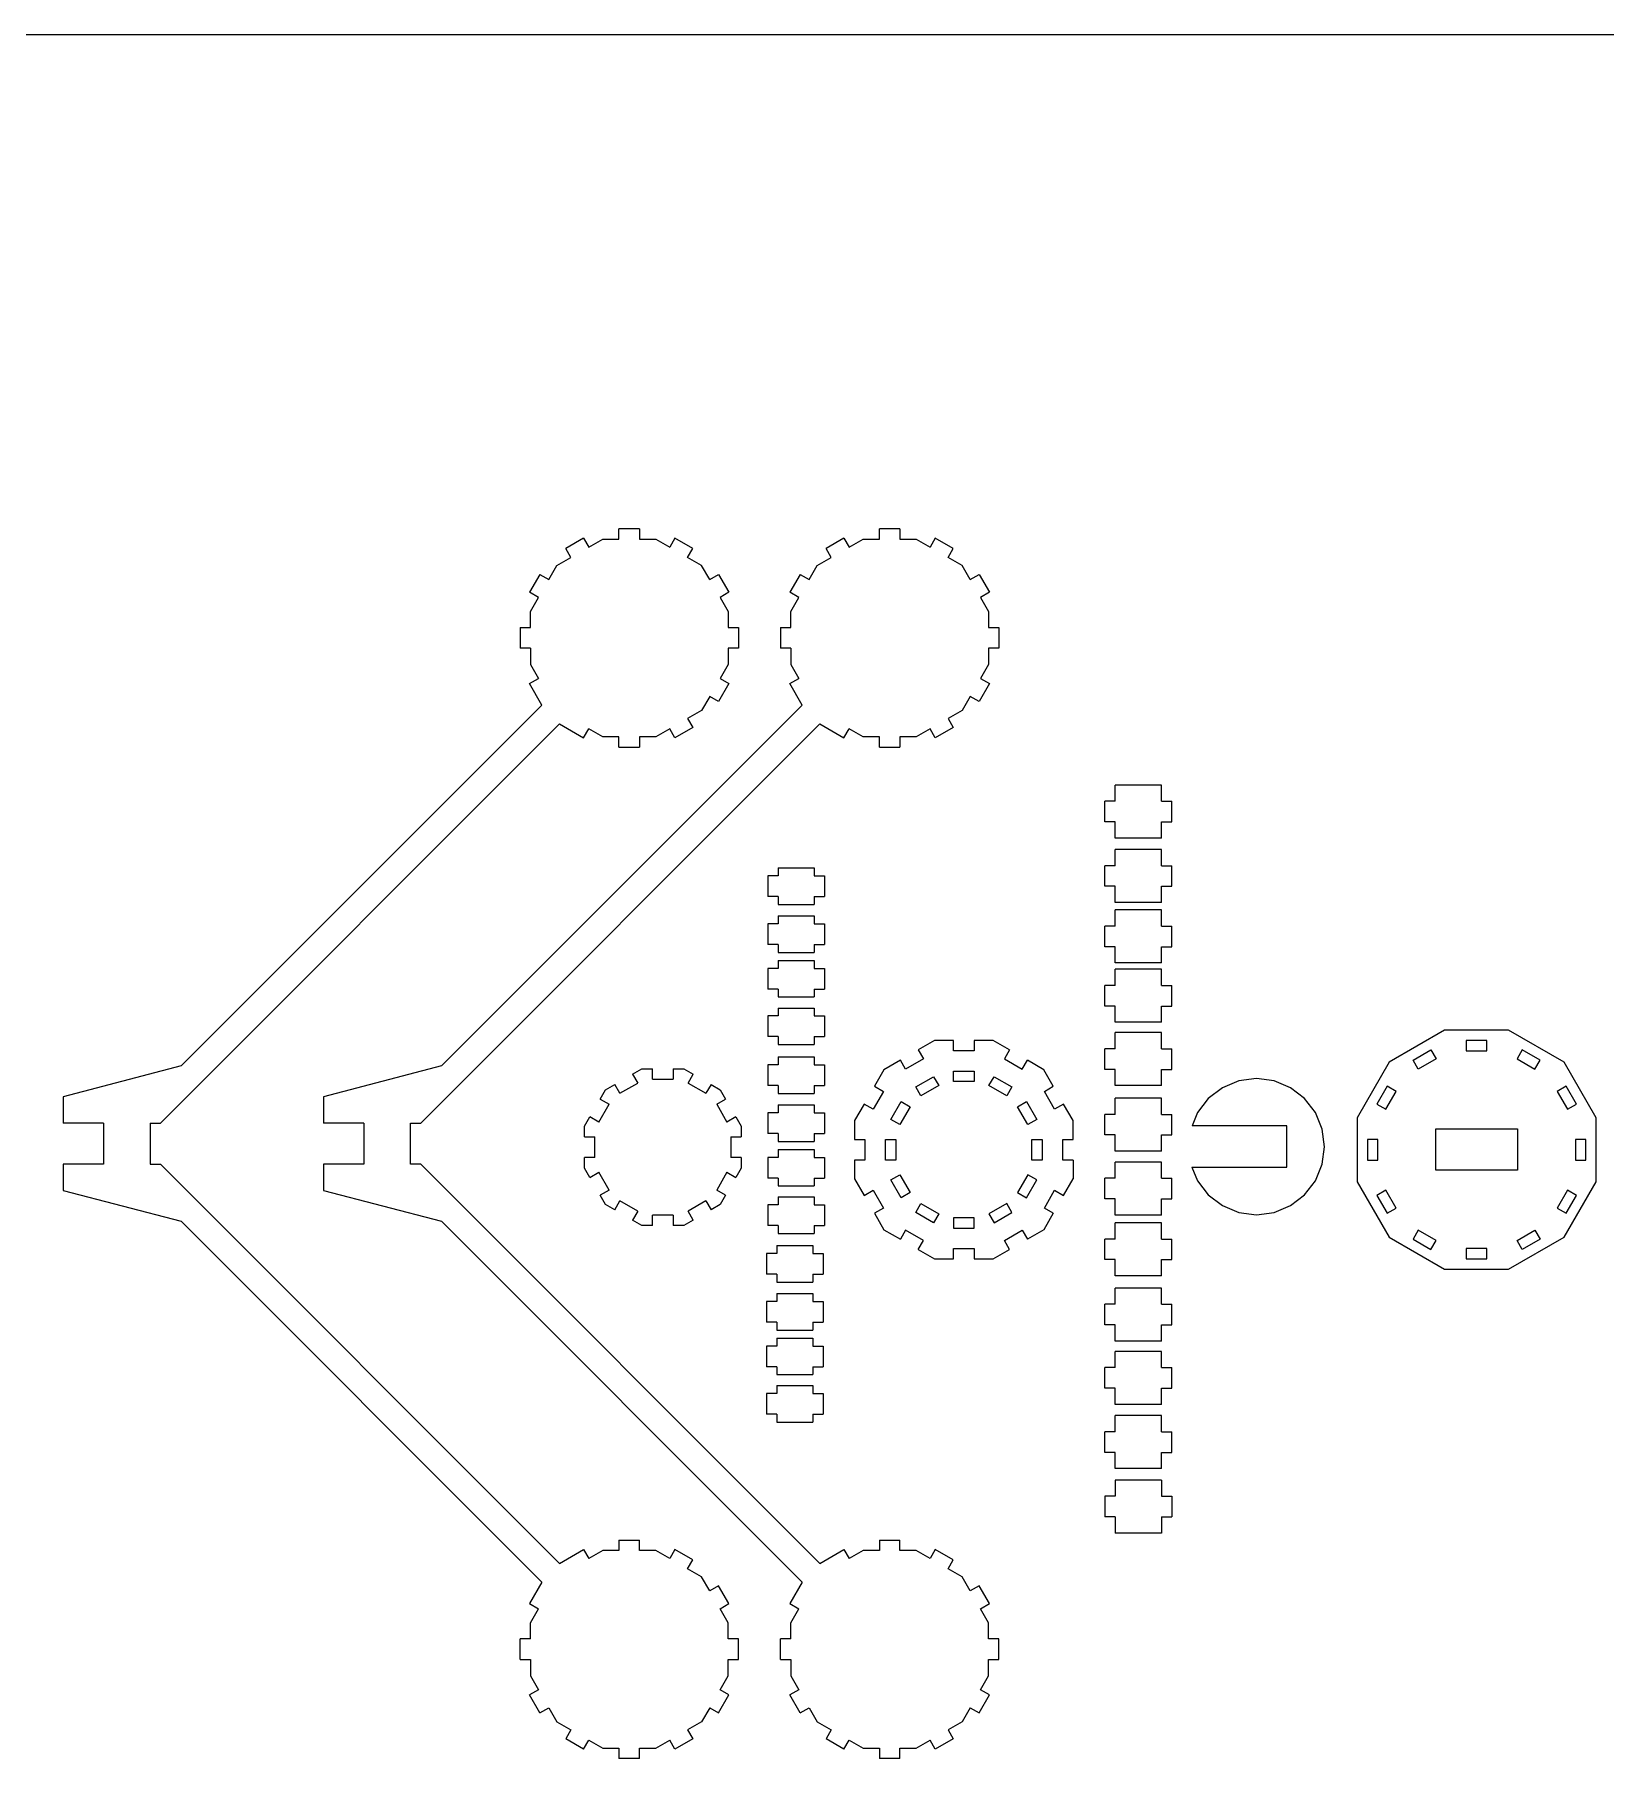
# Model space of a CAD drawing. Extents: x -1762 to 1685, y -691 to 759.
# Drawn here: x -591 to 19, y 89 to 759 of the extents above; entities that cross this region are included whole.
import ezdxf

# ---------------------------------------------------------------- set-up
doc = ezdxf.new("R2010")
doc.units = 0
doc.header["$MEASUREMENT"] = 0
doc.layers.get('0').update_dxf_attribs({"linetype": 'CONTINUOUS'})

msp = doc.modelspace()

# ---------------------------------------------------------------- linework, layer by layer
for p, q in [((-1761.65, 758.86), (1685.01, 758.86)), ((-377.39, 563.28), (-384.32, 559.28)), ((-377.39, 563.28), (-375.39, 559.81)), ((-375.39, 559.81), (-369.94, 562.96)), ((-369.94, 562.96), (-363.65, 562.96)), ((-355.65, 566.96), (-363.65, 566.96)), ((-363.65, 562.96), (-363.65, 566.96)), ((-355.65, 566.96), (-355.65, 562.96)), ((-355.65, 562.96), (-349.36, 562.96)), ((-349.36, 562.96), (-343.91, 559.81)), ((-341.91, 563.28), (-343.91, 559.81)), ((-334.98, 559.28), (-341.91, 563.28)), ((-276.26, 563.28), (-283.19, 559.28)), ((-276.26, 563.28), (-274.26, 559.81)), ((-274.26, 559.81), (-268.81, 562.96)), ((-268.81, 562.96), (-262.52, 562.96)), ((-254.52, 566.96), (-262.52, 566.96)), ((-262.52, 562.96), (-262.52, 566.96)), ((-254.52, 566.96), (-254.52, 562.96)), ((-254.52, 562.96), (-248.23, 562.96)), ((-248.23, 562.96), (-242.78, 559.81)), ((-240.78, 563.28), (-242.78, 559.81)), ((-233.85, 559.28), (-240.78, 563.28)), ((-387.76, 552.67), (-382.32, 555.81)), ((-382.32, 555.81), (-384.32, 559.28)), ((-336.98, 555.81), (-334.98, 559.28)), ((-331.53, 552.67), (-336.98, 555.81)), ((-286.64, 552.67), (-281.19, 555.81)), ((-281.19, 555.81), (-283.19, 559.28)), ((-235.85, 555.81), (-233.85, 559.28)), ((-230.41, 552.67), (-235.85, 555.81)), ((-394.37, 549.22), (-398.37, 542.29)), ((-394.37, 549.22), (-390.91, 547.22)), ((-390.91, 547.22), (-387.76, 552.67)), ((-328.39, 547.22), (-331.53, 552.67)), ((-328.39, 547.22), (-324.92, 549.22)), ((-324.92, 549.22), (-320.92, 542.29)), ((-293.25, 549.22), (-297.25, 542.29)), ((-293.25, 549.22), (-289.78, 547.22)), ((-289.78, 547.22), (-286.64, 552.67)), ((-227.26, 547.22), (-230.41, 552.67)), ((-227.26, 547.22), (-223.8, 549.22)), ((-223.8, 549.22), (-219.8, 542.29)), ((-394.91, 540.29), (-398.37, 542.29)), ((-320.92, 542.29), (-324.39, 540.29)), ((-293.78, 540.29), (-297.25, 542.29)), ((-219.8, 542.29), (-223.26, 540.29)), ((-398.05, 534.84), (-394.91, 540.29)), ((-324.39, 540.29), (-321.24, 534.84)), ((-296.93, 534.84), (-293.78, 540.29)), ((-223.26, 540.29), (-220.11, 534.84)), ((-398.05, 528.55), (-398.05, 534.84)), ((-321.24, 534.84), (-321.24, 528.55)), ((-296.93, 528.55), (-296.93, 534.84)), ((-220.11, 534.84), (-220.11, 528.55)), ((-402.05, 528.55), (-398.05, 528.55)), ((-402.05, 528.55), (-402.05, 520.55)), ((-321.24, 528.55), (-317.24, 528.55)), ((-317.24, 528.55), (-317.24, 520.55)), ((-300.93, 528.55), (-296.93, 528.55)), ((-300.93, 528.55), (-300.93, 520.55)), ((-220.11, 528.55), (-216.11, 528.55)), ((-216.11, 528.55), (-216.11, 520.55)), ((-398.05, 520.55), (-402.05, 520.55)), ((-398.05, 520.55), (-398.05, 514.26)), ((-321.24, 520.55), (-321.24, 514.26)), ((-317.24, 520.55), (-321.24, 520.55)), ((-296.93, 520.55), (-300.93, 520.55)), ((-296.93, 520.55), (-296.93, 514.26)), ((-220.11, 520.55), (-220.11, 514.26)), ((-216.11, 520.55), (-220.11, 520.55)), ((-398.37, 506.81), (-394.91, 508.81)), ((-398.05, 514.26), (-394.91, 508.81)), ((-321.24, 514.26), (-324.39, 508.81)), ((-324.39, 508.81), (-320.92, 506.81)), ((-297.25, 506.81), (-293.78, 508.81)), ((-296.93, 514.26), (-293.78, 508.81)), ((-220.11, 514.26), (-223.26, 508.81)), ((-223.26, 508.81), (-219.8, 506.81)), ((-393.56, 498.48), (-398.37, 506.81)), ((-320.92, 506.81), (-324.92, 499.88)), ((-292.43, 498.46), (-297.25, 506.81)), ((-219.8, 506.81), (-223.8, 499.88)), ((-533.68, 358.36), (-393.56, 498.48)), ((-432.55, 358.36), (-292.43, 498.46)), ((-331.53, 496.44), (-336.98, 493.29)), ((-328.39, 501.88), (-331.53, 496.44)), ((-324.92, 499.88), (-328.39, 501.88)), ((-230.41, 496.44), (-235.85, 493.29)), ((-227.26, 501.88), (-230.41, 496.44)), ((-223.8, 499.88), (-227.26, 501.88)), ((-386.69, 491.2), (-541.67, 336.22)), ((-285.57, 491.2), (-440.55, 336.22)), ((-386.69, 491.2), (-377.39, 485.83)), ((-377.39, 485.83), (-375.39, 489.29)), ((-369.94, 486.14), (-375.39, 489.29)), ((-343.91, 489.29), (-349.36, 486.14)), ((-341.91, 485.83), (-343.91, 489.29)), ((-334.98, 489.83), (-341.91, 485.83)), ((-336.98, 493.29), (-334.98, 489.83)), ((-285.57, 491.2), (-276.26, 485.83)), ((-276.26, 485.83), (-274.26, 489.29)), ((-268.81, 486.14), (-274.26, 489.29)), ((-242.78, 489.29), (-248.23, 486.14)), ((-240.78, 485.83), (-242.78, 489.29)), ((-233.85, 489.83), (-240.78, 485.83)), ((-235.85, 493.29), (-233.85, 489.83)), ((-363.65, 486.14), (-369.94, 486.14)), ((-363.65, 482.14), (-363.65, 486.14)), ((-363.65, 482.14), (-355.65, 482.14)), ((-355.65, 486.14), (-355.65, 482.14)), ((-349.36, 486.14), (-355.65, 486.14)), ((-262.52, 486.14), (-268.81, 486.14)), ((-262.52, 482.14), (-262.52, 486.14)), ((-262.52, 482.14), (-254.52, 482.14)), ((-254.52, 486.14), (-254.52, 482.14)), ((-248.23, 486.14), (-254.52, 486.14)), ((-170.96, 461.16), (-170.96, 467.45)), ((-152.96, 467.45), (-170.96, 467.45)), ((-152.96, 461.16), (-152.96, 467.45)), ((-170.96, 461.16), (-174.96, 461.16)), ((-174.96, 453.16), (-174.96, 461.16)), ((-152.96, 461.16), (-148.96, 461.16)), ((-148.96, 453.16), (-148.96, 461.16)), ((-170.96, 453.16), (-174.96, 453.16)), ((-170.96, 446.87), (-170.96, 453.16)), ((-152.96, 446.87), (-152.96, 453.16)), ((-152.96, 453.16), (-148.96, 453.16)), ((-152.96, 446.87), (-170.96, 446.87)), ((-170.96, 436.12), (-170.96, 442.41)), ((-152.96, 442.41), (-170.96, 442.41)), ((-152.96, 436.12), (-152.96, 442.41)), ((-301.83, 435.25), (-301.83, 432.17)), ((-301.83, 435.25), (-287.83, 435.25)), ((-287.83, 435.25), (-287.83, 432.17)), ((-170.96, 436.12), (-174.96, 436.12)), ((-174.96, 428.12), (-174.96, 436.12)), ((-152.96, 436.12), (-148.96, 436.12)), ((-148.96, 428.12), (-148.96, 436.12)), ((-301.83, 432.17), (-305.83, 432.17)), ((-305.83, 432.17), (-305.83, 424.17)), ((-287.83, 432.17), (-283.83, 432.17)), ((-283.83, 432.17), (-283.83, 424.17)), ((-301.83, 424.17), (-305.83, 424.17)), ((-301.83, 424.17), (-301.83, 421.09)), ((-287.83, 424.17), (-287.83, 421.09)), ((-287.83, 424.17), (-283.83, 424.17)), ((-170.96, 428.12), (-174.96, 428.12)), ((-170.96, 421.83), (-170.96, 428.12)), ((-152.96, 421.83), (-170.96, 421.83)), ((-152.96, 421.83), (-152.96, 428.12)), ((-152.96, 428.12), (-148.96, 428.12)), ((-301.83, 421.09), (-287.83, 421.09)), ((-301.83, 416.62), (-301.83, 413.54)), ((-301.83, 416.62), (-287.83, 416.62)), ((-287.83, 416.62), (-287.83, 413.54)), ((-170.96, 412.67), (-170.96, 418.96)), ((-152.96, 418.96), (-170.96, 418.96)), ((-152.96, 412.67), (-152.96, 418.96)), ((-301.83, 413.54), (-305.83, 413.54)), ((-305.83, 413.54), (-305.83, 405.54)), ((-287.83, 413.54), (-283.83, 413.54)), ((-283.83, 413.54), (-283.83, 405.54)), ((-170.96, 412.67), (-174.96, 412.67)), ((-174.96, 404.67), (-174.96, 412.67)), ((-152.96, 412.67), (-148.96, 412.67)), ((-148.96, 404.67), (-148.96, 412.67)), ((-301.83, 405.54), (-305.83, 405.54)), ((-301.83, 405.54), (-301.83, 402.46)), ((-301.83, 402.46), (-287.83, 402.46)), ((-287.83, 405.54), (-287.83, 402.46)), ((-287.83, 405.54), (-283.83, 405.54)), ((-170.96, 404.67), (-174.96, 404.67)), ((-170.96, 398.38), (-170.96, 404.67)), ((-152.96, 398.38), (-152.96, 404.67)), ((-152.96, 404.67), (-148.96, 404.67)), ((-301.83, 396.23), (-305.83, 396.23)), ((-305.83, 396.23), (-305.83, 388.23)), ((-301.83, 399.31), (-301.83, 396.23)), ((-301.83, 399.31), (-287.83, 399.31)), ((-287.83, 399.31), (-287.83, 396.23)), ((-287.83, 396.23), (-283.83, 396.23)), ((-283.83, 396.23), (-283.83, 388.23)), ((-152.96, 398.38), (-170.96, 398.38)), ((-170.96, 389.65), (-170.96, 395.94)), ((-152.96, 395.94), (-170.96, 395.94)), ((-152.96, 389.65), (-152.96, 395.94)), ((-170.96, 389.65), (-174.96, 389.65)), ((-174.96, 381.65), (-174.96, 389.65)), ((-152.96, 389.65), (-148.96, 389.65)), ((-148.96, 381.65), (-148.96, 389.65)), ((-301.83, 388.23), (-305.83, 388.23)), ((-301.83, 388.23), (-301.83, 385.15)), ((-301.83, 385.15), (-287.83, 385.15)), ((-287.83, 388.23), (-287.83, 385.15)), ((-287.83, 388.23), (-283.83, 388.23)), ((-170.96, 381.65), (-174.96, 381.65)), ((-170.96, 375.36), (-170.96, 381.65)), ((-152.96, 375.36), (-152.96, 381.65)), ((-152.96, 381.65), (-148.96, 381.65)), ((-301.83, 377.79), (-305.83, 377.79)), ((-305.83, 377.79), (-305.83, 369.79)), ((-301.83, 380.87), (-301.83, 377.79)), ((-301.83, 380.87), (-287.83, 380.87)), ((-287.83, 380.87), (-287.83, 377.79)), ((-287.83, 377.79), (-283.83, 377.79)), ((-283.83, 377.79), (-283.83, 369.79)), ((-152.96, 375.36), (-170.96, 375.36)), ((-301.83, 369.79), (-305.83, 369.79)), ((-301.83, 369.79), (-301.83, 366.71)), ((-287.83, 369.79), (-287.83, 366.71)), ((-287.83, 369.79), (-283.83, 369.79)), ((-241.05, 368.26), (-247.43, 364.58)), ((-233.69, 368.26), (-241.05, 368.26)), ((-233.69, 364.26), (-233.69, 368.26)), ((-218.33, 368.26), (-225.69, 368.26)), ((-225.69, 368.26), (-225.69, 364.26)), ((-211.95, 364.58), (-218.33, 368.26)), ((-170.96, 365.05), (-170.96, 371.34)), ((-152.96, 371.34), (-170.96, 371.34)), ((-152.96, 365.05), (-152.96, 371.34)), ((-43, 372.26), (-64.54, 359.83)), ((-18.13, 372.26), (-43, 372.26)), ((-34.57, 368.26), (-34.57, 364.26)), ((-26.57, 368.26), (-34.57, 368.26)), ((-26.57, 364.26), (-26.57, 368.26)), ((3.41, 359.83), (-18.13, 372.26)), ((-301.83, 366.71), (-287.83, 366.71)), ((-301.77, 361.87), (-301.77, 358.79)), ((-301.77, 361.87), (-287.77, 361.87)), ((-287.77, 361.87), (-287.77, 358.79)), ((-247.43, 364.58), (-245.43, 361.12)), ((-225.69, 364.26), (-233.69, 364.26)), ((-211.95, 364.58), (-213.95, 361.12)), ((-170.96, 365.05), (-174.96, 365.05)), ((-174.96, 357.05), (-174.96, 365.05)), ((-152.96, 365.05), (-148.96, 365.05)), ((-148.96, 357.05), (-148.96, 365.05)), ((-55.23, 360.58), (-48.3, 364.58)), ((-48.3, 364.58), (-46.3, 361.12)), ((-34.57, 364.26), (-26.57, 364.26)), ((-12.83, 364.58), (-14.83, 361.12)), ((-5.9, 360.58), (-12.83, 364.58)), ((-533.68, 358.36), (-579.52, 346.36)), ((-432.55, 358.36), (-478.4, 346.36)), ((-358.32, 355.21), (-354.72, 357.29)), ((-358.32, 355.21), (-356.32, 351.75)), ((-354.72, 357.29), (-350.57, 357.29)), ((-350.57, 353.29), (-350.57, 357.29)), ((-342.57, 357.29), (-338.41, 357.29)), ((-342.57, 357.29), (-342.57, 353.29)), ((-338.41, 357.29), (-334.81, 355.21)), ((-336.81, 351.75), (-334.81, 355.21)), ((-301.77, 358.79), (-305.77, 358.79)), ((-305.77, 358.79), (-305.77, 350.79)), ((-287.77, 358.79), (-283.77, 358.79)), ((-283.77, 358.79), (-283.77, 350.79)), ((-260.73, 356.9), (-264.42, 350.52)), ((-254.36, 360.58), (-260.73, 356.9)), ((-252.36, 357.12), (-254.36, 360.58)), ((-245.43, 361.12), (-252.36, 357.12)), ((-233.69, 356.29), (-225.69, 356.29)), ((-233.69, 352.29), (-233.69, 356.29)), ((-225.69, 356.29), (-225.69, 352.29)), ((-213.95, 361.12), (-207.02, 357.12)), ((-207.02, 357.12), (-205.02, 360.58)), ((-198.65, 356.9), (-205.02, 360.58)), ((-194.96, 350.52), (-198.65, 356.9)), ((-170.96, 357.05), (-174.96, 357.05)), ((-170.96, 350.76), (-170.96, 357.05)), ((-152.96, 350.76), (-152.96, 357.05)), ((-152.96, 357.05), (-148.96, 357.05)), ((-64.54, 359.83), (-76.97, 338.29)), ((-53.23, 357.12), (-55.23, 360.58)), ((-46.3, 361.12), (-53.23, 357.12)), ((-14.83, 361.12), (-7.9, 357.12)), ((-7.9, 357.12), (-5.9, 360.58)), ((15.84, 338.29), (3.41, 359.83)), ((-370.92, 345.53), (-368.84, 349.13)), ((-368.84, 349.13), (-365.24, 351.21)), ((-363.24, 347.75), (-365.24, 351.21)), ((-363.24, 347.75), (-356.32, 351.75)), ((-350.57, 353.29), (-342.57, 353.29)), ((-336.81, 351.75), (-329.89, 347.75)), ((-327.89, 351.21), (-329.89, 347.75)), ((-327.89, 351.21), (-324.29, 349.13)), ((-324.29, 349.13), (-322.21, 345.53)), ((-301.77, 350.79), (-305.77, 350.79)), ((-301.77, 350.79), (-301.77, 347.71)), ((-287.77, 350.79), (-287.77, 347.71)), ((-287.77, 350.79), (-283.77, 350.79)), ((-260.95, 348.52), (-264.95, 341.59)), ((-264.42, 350.52), (-260.95, 348.52)), ((-248.37, 350.21), (-241.44, 354.21)), ((-246.37, 346.75), (-248.37, 350.21)), ((-239.44, 350.75), (-246.37, 346.75)), ((-241.44, 354.21), (-239.44, 350.75)), ((-225.69, 352.29), (-233.69, 352.29)), ((-219.94, 350.75), (-217.94, 354.21)), ((-213.01, 346.75), (-219.94, 350.75)), ((-217.94, 354.21), (-211.01, 350.21)), ((-211.01, 350.21), (-213.01, 346.75)), ((-198.43, 348.52), (-194.96, 350.52)), ((-194.43, 341.59), (-198.43, 348.52)), ((-152.96, 350.76), (-170.96, 350.76)), ((-129.28, 349.93), (-134.76, 345.73)), ((-122.91, 352.57), (-129.28, 349.93)), ((-116.07, 353.47), (-122.91, 352.57)), ((-109.22, 352.57), (-116.07, 353.47)), ((-102.85, 349.93), (-109.22, 352.57)), ((-97.38, 345.73), (-102.85, 349.93)), ((-65.29, 350.52), (-69.29, 343.59)), ((-65.83, 341.59), (-61.83, 348.52)), ((-61.83, 348.52), (-65.29, 350.52)), ((4.16, 350.52), (0.7, 348.52)), ((0.7, 348.52), (4.7, 341.59)), ((8.16, 343.59), (4.16, 350.52)), ((-579.52, 346.36), (-579.52, 336.22)), ((-478.4, 346.36), (-478.4, 336.22)), ((-371.45, 336.61), (-367.45, 343.53)), ((-370.92, 345.53), (-367.45, 343.53)), ((-325.68, 343.53), (-322.21, 345.53)), ((-325.68, 343.53), (-321.68, 336.61)), ((-301.77, 347.71), (-287.77, 347.71)), ((-301.77, 343.25), (-301.77, 340.17)), ((-301.77, 343.25), (-287.77, 343.25)), ((-287.77, 343.25), (-287.77, 340.17)), ((-268.42, 343.59), (-272.1, 337.22)), ((-264.95, 341.59), (-268.42, 343.59)), ((-258.04, 337.61), (-254.04, 344.53)), ((-250.58, 342.53), (-254.58, 335.61)), ((-254.04, 344.53), (-250.58, 342.53)), ((-208.8, 342.53), (-205.34, 344.53)), ((-204.8, 335.61), (-208.8, 342.53)), ((-205.34, 344.53), (-201.34, 337.61)), ((-190.96, 343.59), (-194.43, 341.59)), ((-187.28, 337.22), (-190.96, 343.59)), ((-170.96, 339.58), (-170.96, 345.87)), ((-152.96, 345.87), (-170.96, 345.87)), ((-152.96, 339.58), (-152.96, 345.87)), ((-134.76, 345.73), (-138.96, 340.26)), ((-93.18, 340.26), (-97.38, 345.73)), ((-69.29, 343.59), (-65.83, 341.59)), ((4.7, 341.59), (8.16, 343.59)), ((-563.81, 336.22), (-579.52, 336.22)), ((-563.81, 336.22), (-563.81, 320.22)), ((-545.67, 336.22), (-545.67, 320.22)), ((-545.67, 336.22), (-541.67, 336.22)), ((-462.69, 336.22), (-478.4, 336.22)), ((-462.69, 336.22), (-462.69, 320.22)), ((-444.55, 320.22), (-444.55, 336.22)), ((-444.55, 336.22), (-440.55, 336.22)), ((-377, 335.01), (-374.92, 338.61)), ((-377, 330.86), (-377, 335.01)), ((-371.45, 336.61), (-374.92, 338.61)), ((-318.21, 338.61), (-321.68, 336.61)), ((-318.21, 338.61), (-316.13, 335.01)), ((-316.13, 335.01), (-316.13, 330.86)), ((-301.77, 340.17), (-305.77, 340.17)), ((-305.77, 340.17), (-305.77, 332.17)), ((-287.77, 340.17), (-283.77, 340.17)), ((-283.77, 340.17), (-283.77, 332.17)), ((-272.1, 337.22), (-272.1, 329.86)), ((-254.58, 335.61), (-258.04, 337.61)), ((-201.34, 337.61), (-204.8, 335.61)), ((-187.28, 329.86), (-187.28, 337.22)), ((-170.96, 339.58), (-174.96, 339.58)), ((-174.96, 331.58), (-174.96, 339.58)), ((-152.96, 339.58), (-148.96, 339.58)), ((-148.96, 331.58), (-148.96, 339.58)), ((-138.96, 340.26), (-141.09, 335.1)), ((-104.22, 335.1), (-141.09, 335.1)), ((-104.22, 319.1), (-104.22, 335.1)), ((-90.54, 333.88), (-93.18, 340.26)), ((-76.97, 338.29), (-76.97, 313.42)), ((15.84, 313.42), (15.84, 338.29)), ((-377, 330.86), (-373, 330.86)), ((-373, 322.86), (-373, 330.86)), ((-320.13, 330.86), (-320.13, 322.86)), ((-320.13, 330.86), (-316.13, 330.86)), ((-301.77, 332.17), (-305.77, 332.17)), ((-301.77, 332.17), (-301.77, 329.09)), ((-301.77, 329.09), (-287.77, 329.09)), ((-287.77, 332.17), (-287.77, 329.09)), ((-287.77, 332.17), (-283.77, 332.17)), ((-272.1, 329.86), (-268.1, 329.86)), ((-268.1, 329.86), (-268.1, 321.86)), ((-260.12, 329.86), (-256.12, 329.86)), ((-260.12, 321.86), (-260.12, 329.86)), ((-256.12, 329.86), (-256.12, 321.86)), ((-203.26, 321.86), (-203.26, 329.86)), ((-203.26, 329.86), (-199.26, 329.86)), ((-199.26, 329.86), (-199.26, 321.86)), ((-191.28, 321.86), (-191.28, 329.86)), ((-191.28, 329.86), (-187.28, 329.86)), ((-170.96, 331.58), (-174.96, 331.58)), ((-170.96, 325.28), (-170.96, 331.58)), ((-152.96, 325.28), (-152.96, 331.58)), ((-152.96, 331.58), (-148.96, 331.58)), ((-89.63, 327.04), (-90.54, 333.88)), ((-68.97, 329.86), (-72.97, 329.86)), ((-72.97, 329.86), (-72.97, 321.86)), ((-68.97, 321.86), (-68.97, 329.86)), ((-46.41, 317.91), (-46.41, 333.91)), ((-46.41, 333.91), (-14.72, 333.91)), ((-14.72, 333.91), (-14.72, 317.91)), ((7.84, 329.86), (7.84, 321.86)), ((11.84, 329.86), (7.84, 329.86)), ((11.84, 321.86), (11.84, 329.86)), ((-373, 322.86), (-377, 322.86)), ((-377, 318.7), (-377, 322.86)), ((-316.13, 322.86), (-320.13, 322.86)), ((-316.13, 322.86), (-316.13, 318.7)), ((-301.77, 322.86), (-305.77, 322.86)), ((-305.77, 322.86), (-305.77, 314.86)), ((-301.77, 325.94), (-301.77, 322.86)), ((-301.77, 325.94), (-287.77, 325.94)), ((-287.77, 325.94), (-287.77, 322.86)), ((-287.77, 322.86), (-283.77, 322.86)), ((-283.77, 322.86), (-283.77, 314.86)), ((-268.1, 321.86), (-272.1, 321.86)), ((-272.1, 321.86), (-272.1, 314.49)), ((-256.12, 321.86), (-260.12, 321.86)), ((-199.26, 321.86), (-203.26, 321.86)), ((-187.28, 321.86), (-191.28, 321.86)), ((-187.28, 321.86), (-187.28, 314.49)), ((-152.96, 325.28), (-170.96, 325.28)), ((-90.54, 320.2), (-89.63, 327.04)), ((-72.97, 321.86), (-68.97, 321.86)), ((7.84, 321.86), (11.84, 321.86)), ((-563.81, 320.22), (-579.52, 320.22)), ((-579.52, 320.22), (-579.52, 310.08)), ((-545.67, 320.22), (-541.67, 320.22)), ((-386.69, 165.24), (-541.67, 320.22)), ((-462.69, 320.22), (-478.4, 320.22)), ((-478.4, 320.22), (-478.4, 310.08)), ((-440.55, 320.22), (-444.55, 320.22)), ((-285.57, 165.24), (-440.55, 320.22)), ((-374.92, 315.1), (-377, 318.7)), ((-374.92, 315.1), (-371.45, 317.1)), ((-367.45, 310.18), (-371.45, 317.1)), ((-321.68, 317.1), (-325.68, 310.18)), ((-321.68, 317.1), (-318.21, 315.1)), ((-316.13, 318.7), (-318.21, 315.1)), ((-301.77, 314.86), (-305.77, 314.86)), ((-301.77, 314.86), (-301.77, 311.77)), ((-287.77, 314.86), (-287.77, 311.77)), ((-287.77, 314.86), (-283.77, 314.86)), ((-258.04, 314.1), (-254.58, 316.1)), ((-254.58, 316.1), (-250.58, 309.18)), ((-204.8, 316.1), (-208.8, 309.18)), ((-201.34, 314.1), (-204.8, 316.1)), ((-170.96, 314.79), (-174.96, 314.79)), ((-174.96, 306.79), (-174.96, 314.79)), ((-170.96, 314.79), (-170.96, 321.08)), ((-152.96, 321.08), (-170.96, 321.08)), ((-152.96, 314.79), (-152.96, 321.08)), ((-152.96, 314.79), (-148.96, 314.79)), ((-148.96, 306.79), (-148.96, 314.79)), ((-141.14, 319.1), (-104.22, 319.1)), ((-141.14, 319.1), (-138.96, 313.83)), ((-93.18, 313.83), (-90.54, 320.2)), ((-14.72, 317.91), (-46.41, 317.91)), ((-579.52, 310.08), (-533.66, 298.08)), ((-478.4, 310.08), (-432.54, 298.08)), ((-367.45, 310.18), (-370.92, 308.18)), ((-368.84, 304.58), (-370.92, 308.18)), ((-322.21, 308.18), (-325.68, 310.18)), ((-322.21, 308.18), (-324.29, 304.58)), ((-301.77, 311.77), (-287.77, 311.77)), ((-272.1, 314.49), (-268.42, 308.12)), ((-268.42, 308.12), (-264.95, 310.12)), ((-264.95, 310.12), (-260.95, 303.19)), ((-254.04, 307.18), (-258.04, 314.1)), ((-250.58, 309.18), (-254.04, 307.18)), ((-208.8, 309.18), (-205.34, 307.18)), ((-205.34, 307.18), (-201.34, 314.1)), ((-198.43, 303.19), (-194.43, 310.12)), ((-194.43, 310.12), (-190.96, 308.12)), ((-190.96, 308.12), (-187.28, 314.49)), ((-138.96, 313.83), (-134.76, 308.35)), ((-134.76, 308.35), (-129.28, 304.15)), ((-102.85, 304.15), (-97.38, 308.35)), ((-97.38, 308.35), (-93.18, 313.83)), ((-76.97, 313.42), (-64.54, 291.88)), ((-65.83, 310.12), (-69.29, 308.12)), ((-69.29, 308.12), (-65.29, 301.19)), ((-61.83, 303.19), (-65.83, 310.12)), ((4.7, 310.12), (0.7, 303.19)), ((3.41, 291.88), (15.84, 313.42)), ((4.16, 301.19), (8.16, 308.12)), ((8.16, 308.12), (4.7, 310.12)), ((-365.24, 302.5), (-368.84, 304.58)), ((-365.24, 302.5), (-363.24, 305.97)), ((-356.32, 301.97), (-363.24, 305.97)), ((-356.32, 301.97), (-358.32, 298.5)), ((-329.89, 305.97), (-336.81, 301.97)), ((-334.81, 298.5), (-336.81, 301.97)), ((-329.89, 305.97), (-327.89, 302.5)), ((-324.29, 304.58), (-327.89, 302.5)), ((-301.77, 304.42), (-305.77, 304.42)), ((-305.77, 304.42), (-305.77, 296.42)), ((-301.77, 307.5), (-301.77, 304.42)), ((-301.77, 307.5), (-287.77, 307.5)), ((-287.77, 307.5), (-287.77, 304.42)), ((-287.77, 304.42), (-283.77, 304.42)), ((-283.77, 304.42), (-283.77, 296.42)), ((-260.95, 303.19), (-264.42, 301.19)), ((-248.37, 301.5), (-246.37, 304.97)), ((-241.44, 297.5), (-248.37, 301.5)), ((-246.37, 304.97), (-239.44, 300.97)), ((-213.01, 304.97), (-219.94, 300.97)), ((-217.94, 297.5), (-211.01, 301.5)), ((-211.01, 301.5), (-213.01, 304.97)), ((-194.96, 301.19), (-198.43, 303.19)), ((-170.96, 306.79), (-174.96, 306.79)), ((-170.96, 300.5), (-170.96, 306.79)), ((-152.96, 300.5), (-152.96, 306.79)), ((-152.96, 306.79), (-148.96, 306.79)), ((-129.28, 304.15), (-122.91, 301.51)), ((-122.91, 301.51), (-116.07, 300.61)), ((-116.07, 300.61), (-109.22, 301.51)), ((-109.22, 301.51), (-102.85, 304.15)), ((-65.29, 301.19), (-61.83, 303.19)), ((0.7, 303.19), (4.16, 301.19)), ((-533.66, 298.08), (-393.56, 157.96)), ((-432.54, 298.08), (-292.43, 157.96)), ((-354.72, 296.42), (-358.32, 298.5)), ((-350.57, 296.42), (-354.72, 296.42)), ((-350.57, 296.42), (-350.57, 300.42)), ((-342.57, 300.42), (-350.57, 300.42)), ((-342.57, 300.42), (-342.57, 296.42)), ((-338.41, 296.42), (-342.57, 296.42)), ((-334.81, 298.5), (-338.41, 296.42)), ((-301.77, 296.42), (-305.77, 296.42)), ((-301.77, 296.42), (-301.77, 293.34)), ((-287.77, 296.42), (-287.77, 293.34)), ((-287.77, 296.42), (-283.77, 296.42)), ((-264.42, 301.19), (-260.73, 294.81)), ((-260.73, 294.81), (-254.36, 291.13)), ((-252.36, 294.59), (-254.36, 291.13)), ((-245.43, 290.59), (-252.36, 294.59)), ((-239.44, 300.97), (-241.44, 297.5)), ((-233.69, 299.42), (-233.69, 295.42)), ((-225.69, 299.42), (-233.69, 299.42)), ((-233.69, 295.42), (-225.69, 295.42)), ((-225.69, 295.42), (-225.69, 299.42)), ((-219.94, 300.97), (-217.94, 297.5)), ((-213.95, 290.59), (-207.02, 294.59)), ((-207.02, 294.59), (-205.02, 291.13)), ((-198.65, 294.81), (-205.02, 291.13)), ((-194.96, 301.19), (-198.65, 294.81)), ((-152.96, 300.5), (-170.96, 300.5)), ((-170.96, 291.18), (-170.96, 297.48)), ((-152.96, 297.48), (-170.96, 297.48)), ((-152.96, 291.18), (-152.96, 297.48)), ((-53.23, 294.59), (-55.23, 291.13)), ((-46.3, 290.59), (-53.23, 294.59)), ((-14.83, 290.59), (-7.9, 294.59)), ((-7.9, 294.59), (-5.9, 291.13)), ((-302.33, 288.62), (-302.33, 285.54)), ((-302.33, 288.62), (-288.33, 288.62)), ((-301.77, 293.34), (-287.77, 293.34)), ((-288.33, 288.62), (-288.33, 285.54)), ((-247.43, 287.13), (-245.43, 290.59)), ((-211.95, 287.13), (-213.95, 290.59)), ((-170.96, 291.18), (-174.96, 291.18)), ((-174.96, 283.18), (-174.96, 291.18)), ((-152.96, 291.18), (-148.96, 291.18)), ((-148.96, 283.18), (-148.96, 291.18)), ((-64.54, 291.88), (-43, 279.45)), ((-55.23, 291.13), (-48.3, 287.13)), ((-48.3, 287.13), (-46.3, 290.59)), ((-18.13, 279.45), (3.41, 291.88)), ((-12.83, 287.13), (-14.83, 290.59)), ((-5.9, 291.13), (-12.83, 287.13)), ((-302.33, 285.54), (-306.33, 285.54)), ((-306.33, 285.54), (-306.33, 277.54)), ((-288.33, 285.54), (-284.33, 285.54)), ((-284.33, 285.54), (-284.33, 277.54)), ((-247.43, 287.13), (-241.05, 283.45)), ((-241.05, 283.45), (-233.69, 283.45)), ((-233.69, 283.45), (-233.69, 287.45)), ((-233.69, 287.45), (-225.69, 287.45)), ((-225.69, 287.45), (-225.69, 283.45)), ((-225.69, 283.45), (-218.33, 283.45)), ((-218.33, 283.45), (-211.95, 287.13)), ((-170.96, 283.18), (-174.96, 283.18)), ((-170.96, 276.89), (-170.96, 283.18)), ((-152.96, 276.89), (-152.96, 283.18)), ((-152.96, 283.18), (-148.96, 283.18)), ((-34.57, 287.45), (-34.57, 283.45)), ((-26.57, 287.45), (-34.57, 287.45)), ((-34.57, 283.45), (-26.57, 283.45)), ((-26.57, 283.45), (-26.57, 287.45)), ((-302.33, 277.54), (-306.33, 277.54)), ((-302.33, 277.54), (-302.33, 274.46)), ((-302.33, 274.46), (-288.33, 274.46)), ((-288.33, 277.54), (-288.33, 274.46)), ((-288.33, 277.54), (-284.33, 277.54)), ((-152.96, 276.89), (-170.96, 276.89)), ((-43, 279.45), (-18.13, 279.45)), ((-302.33, 270), (-302.33, 266.92)), ((-302.33, 270), (-288.33, 270)), ((-288.33, 270), (-288.33, 266.92)), ((-170.96, 265.86), (-170.96, 272.15)), ((-152.96, 272.15), (-170.96, 272.15)), ((-152.96, 265.86), (-152.96, 272.15)), ((-302.33, 266.92), (-306.33, 266.92)), ((-306.33, 266.92), (-306.33, 258.92)), ((-288.33, 266.92), (-284.33, 266.92)), ((-284.33, 266.92), (-284.33, 258.92)), ((-170.96, 265.86), (-174.96, 265.86)), ((-174.96, 257.86), (-174.96, 265.86)), ((-152.96, 265.86), (-148.96, 265.86)), ((-148.96, 257.86), (-148.96, 265.86)), ((-302.33, 258.92), (-306.33, 258.92)), ((-302.33, 258.92), (-302.33, 255.84)), ((-302.33, 255.84), (-288.33, 255.84)), ((-288.33, 258.92), (-288.33, 255.84)), ((-288.33, 258.92), (-284.33, 258.92)), ((-170.96, 257.86), (-174.96, 257.86)), ((-170.96, 251.56), (-170.96, 257.86)), ((-152.96, 251.56), (-152.96, 257.86)), ((-152.96, 257.86), (-148.96, 257.86)), ((-302.33, 249.61), (-306.33, 249.61)), ((-306.33, 249.61), (-306.33, 241.61)), ((-302.33, 252.69), (-302.33, 249.61)), ((-302.33, 252.69), (-288.33, 252.69)), ((-288.33, 252.69), (-288.33, 249.61)), ((-288.33, 249.61), (-284.33, 249.61)), ((-284.33, 249.61), (-284.33, 241.61)), ((-152.96, 251.56), (-170.96, 251.56)), ((-302.33, 241.61), (-306.33, 241.61)), ((-302.33, 241.61), (-302.33, 238.52)), ((-288.33, 241.61), (-288.33, 238.52)), ((-288.33, 241.61), (-284.33, 241.61)), ((-170.96, 241.28), (-174.96, 241.28)), ((-174.96, 233.28), (-174.96, 241.28)), ((-170.96, 241.28), (-170.96, 247.57)), ((-152.96, 247.57), (-170.96, 247.57)), ((-152.96, 241.28), (-152.96, 247.57)), ((-152.96, 241.28), (-148.96, 241.28)), ((-148.96, 233.28), (-148.96, 241.28)), ((-302.33, 238.52), (-288.33, 238.52)), ((-302.33, 231.17), (-306.33, 231.17)), ((-306.33, 231.17), (-306.33, 223.17)), ((-302.33, 234.25), (-302.33, 231.17)), ((-302.33, 234.25), (-288.33, 234.25)), ((-288.33, 234.25), (-288.33, 231.17)), ((-288.33, 231.17), (-284.33, 231.17)), ((-284.33, 231.17), (-284.33, 223.17)), ((-170.96, 233.28), (-174.96, 233.28)), ((-170.96, 226.99), (-170.96, 233.28)), ((-152.96, 226.99), (-152.96, 233.28)), ((-152.96, 233.28), (-148.96, 233.28)), ((-302.33, 223.17), (-306.33, 223.17)), ((-302.33, 223.17), (-302.33, 220.09)), ((-288.33, 223.17), (-288.33, 220.09)), ((-288.33, 223.17), (-284.33, 223.17)), ((-152.96, 226.99), (-170.96, 226.99)), ((-170.96, 216.36), (-170.96, 222.65)), ((-152.96, 222.65), (-170.96, 222.65)), ((-152.96, 216.36), (-152.96, 222.65)), ((-302.33, 220.09), (-288.33, 220.09)), ((-170.96, 216.36), (-174.96, 216.36)), ((-174.96, 208.36), (-174.96, 216.36)), ((-152.96, 216.36), (-148.96, 216.36)), ((-148.96, 208.36), (-148.96, 216.36)), ((-170.96, 208.36), (-174.96, 208.36)), ((-170.96, 202.07), (-170.96, 208.36)), ((-152.96, 202.07), (-152.96, 208.36)), ((-152.96, 208.36), (-148.96, 208.36)), ((-152.96, 202.07), (-170.96, 202.07)), ((-170.96, 197.61), (-170.96, 191.32)), ((-152.96, 197.61), (-170.96, 197.61)), ((-152.96, 197.61), (-152.96, 191.32)), ((-170.96, 191.32), (-174.96, 191.32)), ((-174.96, 191.32), (-174.96, 183.32)), ((-152.96, 191.32), (-148.96, 191.32)), ((-148.96, 191.32), (-148.96, 183.32)), ((-170.96, 183.32), (-174.96, 183.32)), ((-170.96, 183.32), (-170.96, 177.03)), ((-152.96, 183.32), (-152.96, 177.03)), ((-152.96, 183.32), (-148.96, 183.32)), ((-363.65, 174.3), (-355.65, 174.3)), ((-363.65, 174.3), (-363.65, 170.3)), ((-355.65, 170.3), (-355.65, 174.3)), ((-262.52, 174.3), (-254.52, 174.3)), ((-262.52, 174.3), (-262.52, 170.3)), ((-254.52, 170.3), (-254.52, 174.3)), ((-152.96, 177.03), (-170.96, 177.03)), ((-386.69, 165.24), (-377.39, 170.61)), ((-377.39, 170.61), (-375.39, 167.15)), ((-369.94, 170.3), (-375.39, 167.15)), ((-363.65, 170.3), (-369.94, 170.3)), ((-349.36, 170.3), (-355.65, 170.3)), ((-343.91, 167.15), (-349.36, 170.3)), ((-341.91, 170.61), (-343.91, 167.15)), ((-334.98, 166.61), (-341.91, 170.61)), ((-285.57, 165.24), (-276.26, 170.61)), ((-276.26, 170.61), (-274.26, 167.15)), ((-268.81, 170.3), (-274.26, 167.15)), ((-262.52, 170.3), (-268.81, 170.3)), ((-248.23, 170.3), (-254.52, 170.3)), ((-242.78, 167.15), (-248.23, 170.3)), ((-240.78, 170.61), (-242.78, 167.15)), ((-233.85, 166.61), (-240.78, 170.61)), ((-336.98, 163.15), (-334.98, 166.61)), ((-331.53, 160), (-336.98, 163.15)), ((-235.85, 163.15), (-233.85, 166.61)), ((-230.41, 160), (-235.85, 163.15)), ((-393.56, 157.96), (-398.37, 149.63)), ((-328.39, 154.56), (-331.53, 160)), ((-324.92, 156.56), (-328.39, 154.56)), ((-320.92, 149.63), (-324.92, 156.56)), ((-292.43, 157.96), (-297.25, 149.63)), ((-227.26, 154.56), (-230.41, 160)), ((-223.8, 156.56), (-227.26, 154.56)), ((-219.8, 149.63), (-223.8, 156.56)), ((-398.37, 149.63), (-394.91, 147.63)), ((-398.05, 142.18), (-394.91, 147.63)), ((-324.39, 147.63), (-320.92, 149.63)), ((-321.24, 142.18), (-324.39, 147.63)), ((-297.25, 149.63), (-293.78, 147.63)), ((-296.93, 142.18), (-293.78, 147.63)), ((-223.26, 147.63), (-219.8, 149.63)), ((-220.11, 142.18), (-223.26, 147.63)), ((-398.05, 135.89), (-398.05, 142.18)), ((-321.24, 135.89), (-321.24, 142.18)), ((-296.93, 135.89), (-296.93, 142.18)), ((-220.11, 135.89), (-220.11, 142.18)), ((-398.05, 135.89), (-402.05, 135.89)), ((-402.05, 127.89), (-402.05, 135.89)), ((-317.24, 135.89), (-321.24, 135.89)), ((-317.24, 127.89), (-317.24, 135.89)), ((-296.93, 135.89), (-300.93, 135.89)), ((-300.93, 127.89), (-300.93, 135.89)), ((-216.11, 135.89), (-220.11, 135.89)), ((-216.11, 127.89), (-216.11, 135.89)), ((-402.05, 127.89), (-398.05, 127.89)), ((-398.05, 127.89), (-398.05, 121.6)), ((-321.24, 121.6), (-321.24, 127.89)), ((-321.24, 127.89), (-317.24, 127.89)), ((-300.93, 127.89), (-296.93, 127.89)), ((-296.93, 127.89), (-296.93, 121.6)), ((-220.11, 121.6), (-220.11, 127.89)), ((-220.11, 127.89), (-216.11, 127.89)), ((-398.05, 121.6), (-394.91, 116.15)), ((-324.39, 116.15), (-321.24, 121.6)), ((-296.93, 121.6), (-293.78, 116.15)), ((-223.26, 116.15), (-220.11, 121.6)), ((-394.91, 116.15), (-398.37, 114.15)), ((-394.37, 107.22), (-398.37, 114.15)), ((-324.92, 107.22), (-320.92, 114.15)), ((-320.92, 114.15), (-324.39, 116.15)), ((-293.78, 116.15), (-297.25, 114.15)), ((-293.25, 107.22), (-297.25, 114.15)), ((-223.8, 107.22), (-219.8, 114.15)), ((-219.8, 114.15), (-223.26, 116.15)), ((-394.37, 107.22), (-390.91, 109.22)), ((-390.91, 109.22), (-387.76, 103.77)), ((-328.39, 109.22), (-331.53, 103.77)), ((-328.39, 109.22), (-324.92, 107.22)), ((-293.25, 107.22), (-289.78, 109.22)), ((-289.78, 109.22), (-286.64, 103.77)), ((-227.26, 109.22), (-230.41, 103.77)), ((-227.26, 109.22), (-223.8, 107.22)), ((-387.76, 103.77), (-382.32, 100.63)), ((-382.32, 100.63), (-384.32, 97.16)), ((-331.53, 103.77), (-336.98, 100.63)), ((-336.98, 100.63), (-334.98, 97.16)), ((-286.64, 103.77), (-281.19, 100.63)), ((-281.19, 100.63), (-283.19, 97.16)), ((-230.41, 103.77), (-235.85, 100.63)), ((-235.85, 100.63), (-233.85, 97.16)), ((-377.39, 93.16), (-384.32, 97.16)), ((-377.39, 93.16), (-375.39, 96.63)), ((-375.39, 96.63), (-369.94, 93.48)), ((-349.36, 93.48), (-343.91, 96.63)), ((-341.91, 93.16), (-343.91, 96.63)), ((-334.98, 97.16), (-341.91, 93.16)), ((-276.26, 93.16), (-283.19, 97.16)), ((-276.26, 93.16), (-274.26, 96.63)), ((-274.26, 96.63), (-268.81, 93.48)), ((-248.23, 93.48), (-242.78, 96.63)), ((-240.78, 93.16), (-242.78, 96.63)), ((-233.85, 97.16), (-240.78, 93.16)), ((-369.94, 93.48), (-363.65, 93.48)), ((-363.65, 93.48), (-363.65, 89.48)), ((-355.65, 89.48), (-363.65, 89.48)), ((-355.65, 89.48), (-355.65, 93.48)), ((-355.65, 93.48), (-349.36, 93.48)), ((-268.81, 93.48), (-262.52, 93.48)), ((-262.52, 93.48), (-262.52, 89.48)), ((-254.52, 89.48), (-262.52, 89.48)), ((-254.52, 89.48), (-254.52, 93.48)), ((-254.52, 93.48), (-248.23, 93.48))]:
    msp.add_line(p, q)

doc.saveas('drawing.dxf')
